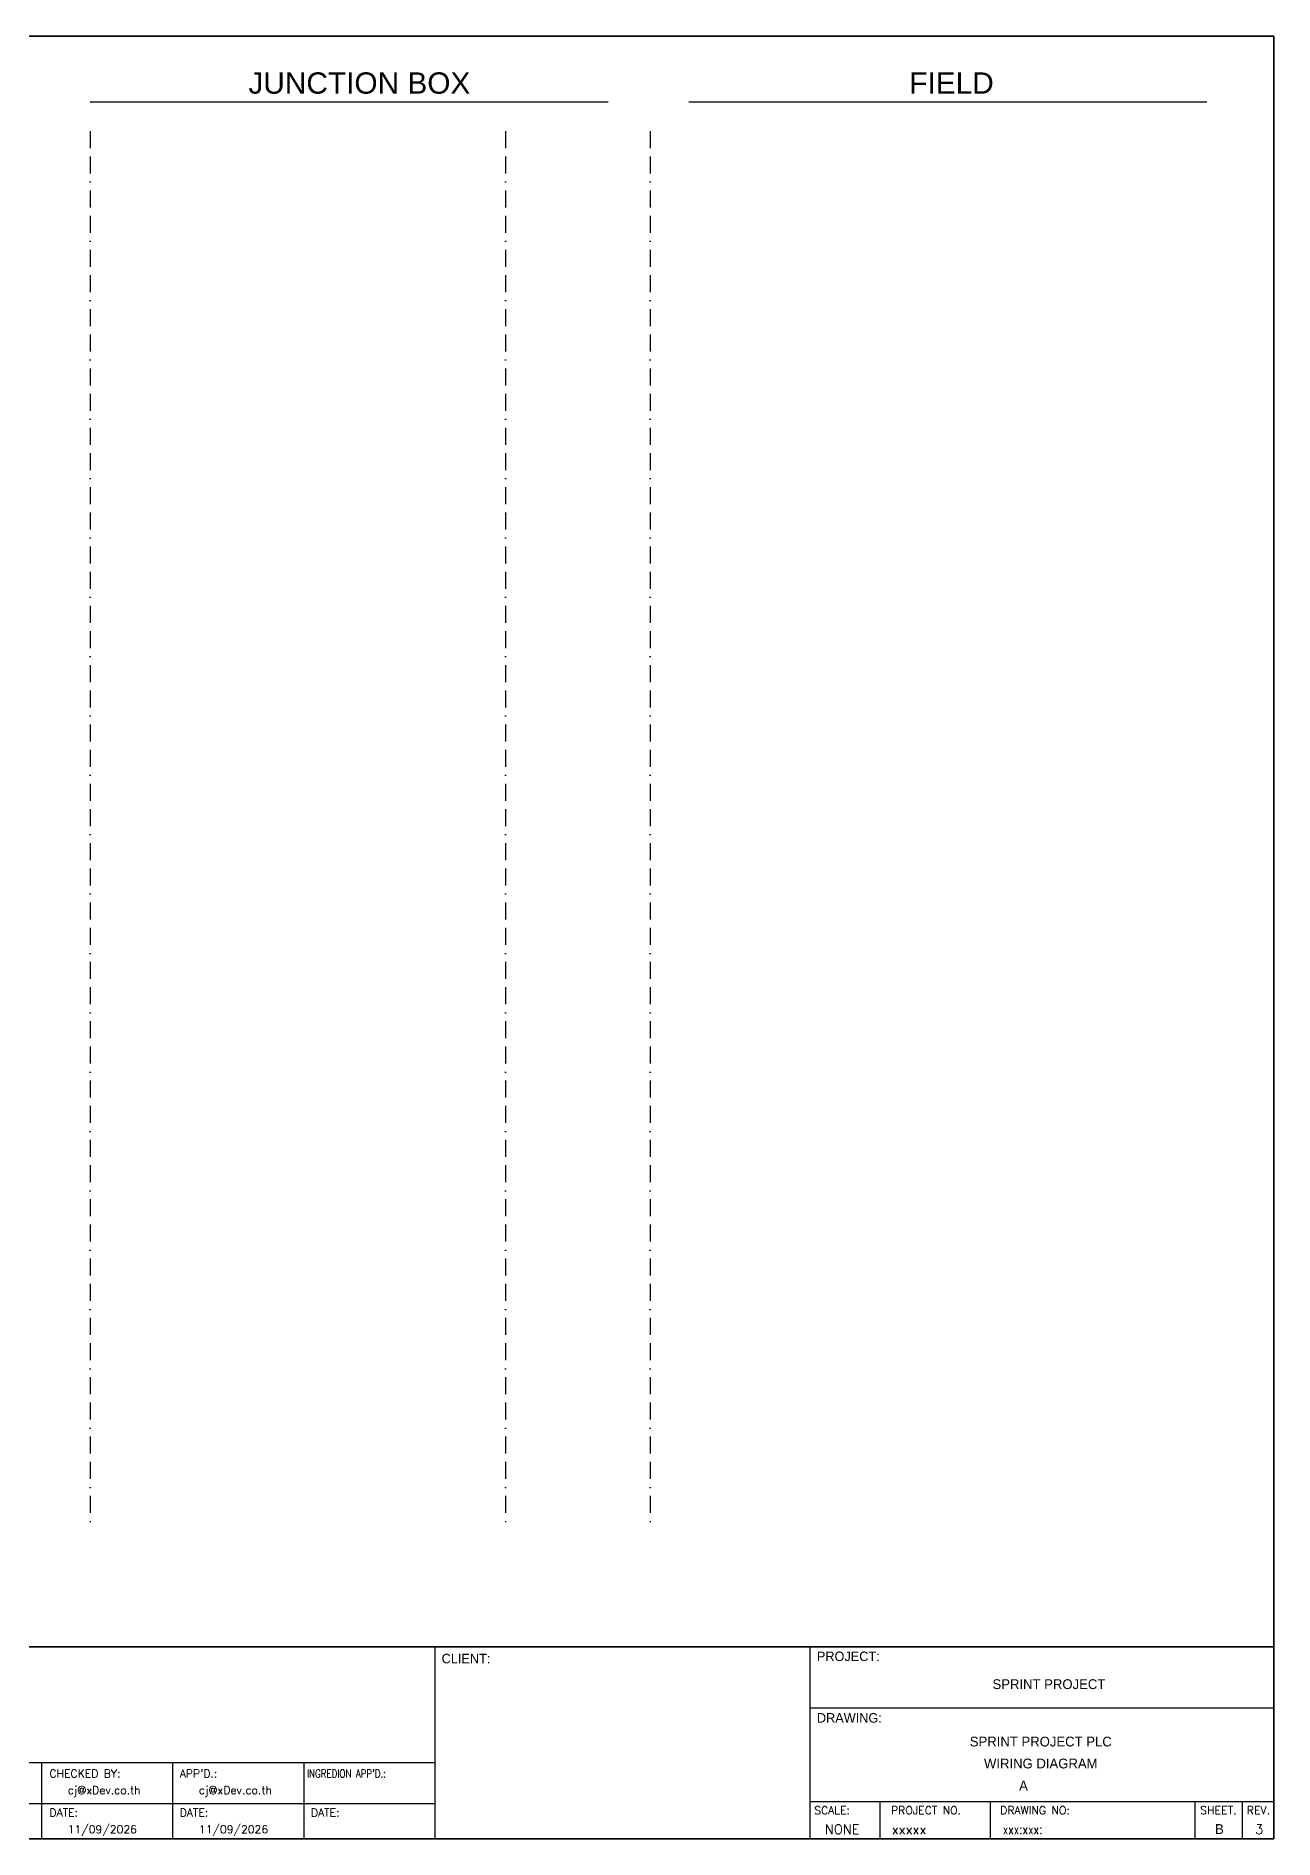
# Model space of a CAD drawing. Header units: millimetres. Extents: x 0 to 62600, y 0 to 14837.
# Drawn here: x 35584 to 37440, y 9013 to 11717 of the extents above; entities that cross this region are included whole.
import ezdxf
from ezdxf.enums import TextEntityAlignment as Align

# ---------------------------------------------------------------- set-up
doc = ezdxf.new("R2010")
doc.units = ezdxf.units.MM
doc.linetypes.add('BORDERX2', pattern=[88.9, 25.4, -12.7, 25.4, -12.7, 0, -12.7])
for name, color, linetype in [('GT_1', 9, 'Continuous'), ('HELPPOINT', 7, 'Continuous'), ('MEMBER', 7, 'Continuous'), ('x01001-FrameArea', 2, 'BORDERX2')]:
    doc.layers.add(name, color=color, linetype=linetype)
doc.styles.add('HTX11', font='O8111901')
doc.styles.add('ROMANS', font='romans.shx', dxfattribs={"width": 0.85, "height": 25})
doc.styles.get("Standard").update_dxf_attribs({"font": 'arial.ttf'})

msp = doc.modelspace()

# ---------------------------------------------------------------- linework, layer by layer
for p, q in [((35664.7, 11618.3), (36441.4, 11618.3)), ((36562.4, 11618.3), (37339.2, 11618.3))]:
    msp.add_line(p, q)
at = {"color": 4}
for p, q in [((36848.7, 9068.7), (36848.7, 9012.6)), ((37014, 9068.7), (37014, 9012.6))]:
    msp.add_line(p, q, dxfattribs=at)
at = {"color": 4, "ltscale": 0.5}
for p, q in [((37321.1, 9068.7), (37321.1, 9012.6)), ((37321.1, 9068.7), (37321.1, 9012.6)), ((37392.3, 9068.7), (37392.3, 9012.6)), ((37392.3, 9068.7), (37392.3, 9012.6))]:
    msp.add_line(p, q, dxfattribs=at)
at = {"layer": 'GT_1', "color": 4}
for p, q in [((36182.2, 9012.6), (36182.2, 9300.8)), ((36744.5, 9012.6), (36744.5, 9300.8)), ((36744.5, 9012.6), (36744.5, 9300.8)), ((36744.5, 9012.6), (36744.5, 9300.8)), ((36182.2, 9127), (35395.2, 9127)), ((35592, 9012.6), (35592, 9127)), ((35788.7, 9012.6), (35788.7, 9127)), ((35985.5, 9012.6), (35985.5, 9127)), ((36182.2, 9065.5), (35395.2, 9065.5)), ((36744.5, 9068.7), (37439.7, 9068.7))]:
    msp.add_line(p, q, dxfattribs=at)
at = {"layer": 'HELPPOINT', "color": 4, "lineweight": 35}
for p, q in [((33546.4, 11716.9), (37439.7, 11716.9)), ((33546.4, 11716.9), (37439.7, 11716.9)), ((37439.7, 11716.9), (37439.7, 9012.6)), ((37439.7, 11716.9), (37439.7, 9012.6)), ((37439.7, 9012.6), (33546.4, 9012.6)), ((37439.7, 9012.6), (33546.4, 9012.6))]:
    msp.add_line(p, q, dxfattribs=at)
at = {"layer": 'HELPPOINT', "color": 4}
for p, q in [((36744.5, 9209.2), (37439.7, 9209.2)), ((36744.5, 9209.2), (37439.7, 9209.2)), ((36744.5, 9068.7), (37439.7, 9068.7))]:
    msp.add_line(p, q, dxfattribs=at)
at = {"layer": 'MEMBER', "color": 4, "lineweight": 35}
msp.add_line((33546.4, 9300.8), (37439.7, 9300.8), dxfattribs=at)
msp.add_line((33546.4, 9300.8), (37439.7, 9300.8), dxfattribs=at)
at = {"layer": 'MEMBER', "color": 4}
for p, q in [((36744.5, 9209.2), (37439.7, 9209.2)), ((36744.5, 9209.2), (37439.7, 9209.2)), ((36744.5, 9068.7), (37439.7, 9068.7)), ((36744.5, 9068.7), (37439.7, 9068.7))]:
    msp.add_line(p, q, dxfattribs=at)
at = {"layer": 'x01001-FrameArea'}
for p, q in [((35664.6, 11574.2), (35664.6, 9487.7)), ((36287.7, 11574.2), (36287.7, 9487.7)), ((36504.5, 11574.2), (36504.5, 9487.7))]:
    msp.add_line(p, q, dxfattribs=at)

# ---------------------------------------------------------------- texts
at = {"color": 2}
for s, p in [('JUNCTION BOX', (35902, 11630.4)), ('FIELD', (36892.9, 11630.4))]:
    msp.add_text(s, height=32, dxfattribs=at).set_placement(p)
at = {"color": 4, "ltscale": 100, "style": 'HTX11'}
for s, p in [('SPRINT PROJECT', (37102.3, 9244.8)), ('SPRINT PROJECT PLC', (37090.1, 9158.7)), ('WIRING DIAGRAM', (37090.1, 9125.8))]:
    msp.add_text(s, height=14.693, dxfattribs=at).set_placement(p, align=Align.MIDDLE_CENTER)
at = {"style": 'HTX11'}
for tag, text, height, p in [('A', 'A', 14.8, (37064.2, 9092.5)), ('B', 'CHASSIS C2 SLOT 8', 14.821, (37358, 9027.5))]:
    msp.add_attdef(tag, text=text, height=height, dxfattribs=at).set_placement(p, align=Align.MIDDLE_CENTER)
at = {"layer": 'GT_1', "color": 4, "style": 'HTX11'}
for s, p in [('CLIENT:', (36191.7, 9276.1)), ('PROJECT:', (36754.4, 9279.5)), ('DRAWING:', (36754.4, 9187.1))]:
    msp.add_text(s, height=14.25, dxfattribs=at).set_placement(p)
at = {"layer": 'MEMBER', "color": 4, "ltscale": 0.8, "style": 'ROMANS'}
for s, height, p in [('CHECKED BY:', 11.875, (35603.7, 9104.8)), ("APP'D.:", 11.88, (35798.9, 9104.8)), ('cj@xDev.co.th', 11.875, (35631, 9079.9)), ('cj@xDev.co.th', 11.875, (35827.7, 9079.9)), ('SCALE:', 11.88, (36750.4, 9049.7)), ('PROJECT NO.', 11.875, (36865.6, 9049.7)), ('DRAWING NO:', 11.875, (37029.3, 9049.7)), ('SHEET.', 12, (37329.1, 9049.7)), ('REV.', 12, (37399, 9049.7)), ('DATE:', 11.88, (35603.7, 9046.2)), ('11/09/2026', 11.88, (35631, 9021.1)), ('DATE:', 11.88, (35798.9, 9046.2)), ('11/09/2026', 11.88, (35827.7, 9021.1)), ('DATE:', 11.88, (35995.7, 9046.2)), ('NONE', 14.23, (36766.4, 9020)), ('xxxxx', 14.23, (36866.8, 9020))]:
    msp.add_text(s, height=height, dxfattribs=at).set_placement(p)
at = {"layer": 'MEMBER', "color": 4, "ltscale": 0.8, "style": 'ROMANS', "width": 0.8}
for s, height, p in [("INGREDION APP'D.:", 11.875, (35989.7, 9104.8)), ('xxx:xxx:', 14.23, (37033, 9020))]:
    msp.add_text(s, height=height, dxfattribs=at).set_placement(p)
at = {"layer": 'MEMBER', "color": 4, "ltscale": 0.8, "style": 'ROMANS'}
msp.add_text('3', height=14.2, dxfattribs=at).set_placement((37417.6, 9020), align=Align.CENTER)

doc.saveas('drawing.dxf')
